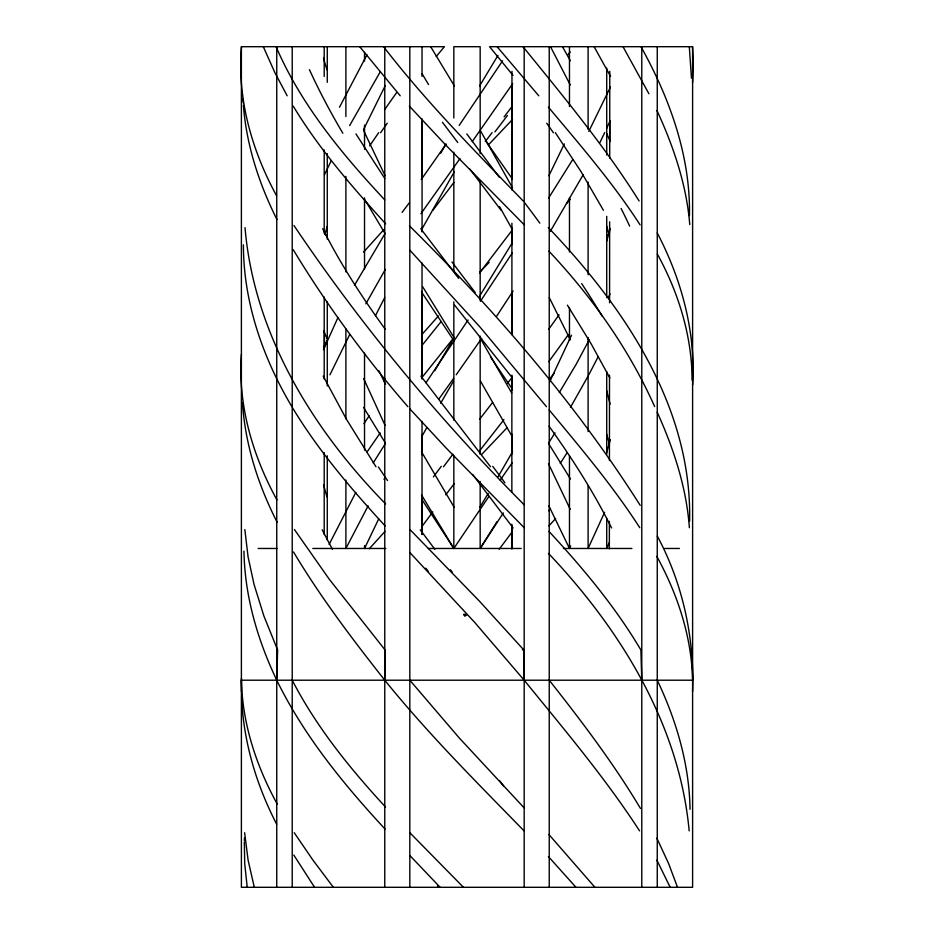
<?xml version="1.0" encoding="UTF-8"?>
<svg xmlns="http://www.w3.org/2000/svg" width="934" height="934" viewBox="0 0 934 934"><rect width="100%" height="100%" fill="white"/><g stroke="black" fill="none" stroke-linecap="round" stroke-linejoin="round"><path stroke-width="1.4" d="M276.744 887.3L276.744 46.7M292.225 887.3L292.225 46.7M384.761 887.3L384.761 46.7M409.816 887.3L409.816 46.7M511.832 548.807L511.844 524.207M511.855 492.381L511.879 375.176M511.89 334.652L511.925 223.238M511.937 189.952L511.972 71.299M609.353 548.807L609.377 521.324M609.435 460.544L609.505 375.176M609.575 302.826L609.645 221.79M609.704 158.115L609.774 71.299M243.4 244.825C243.4 302.032 262.828 357.769 291.805 406.559M524.044 830.863C476.293 781.91 427.784 733.47 384.761 680.209L385.1 649.994L329.107 579.022L294.432 529.555M689.444 215.637C690.611 155.99 669.643 98.21 640.981 46.7M692.573 691.534C694.464 637.747 682.824 583.703 657.314 536.128M244.323 841.849L244.72 863.763L247.218 887.3M385.053 829.042C343.292 783.976 303.924 735.665 276.744 680.209L277.632 649.994L263.948 616.171L254.083 584.556L248.094 556.979L244.836 529.543M241.439 678.317L241.427 691.534M244.369 840.472L244.475 837.728M689.584 521.312C692.304 407.119 623.947 306.772 548.328 227.616M241.427 354.29C237.715 405.029 252.624 455.64 276.908 499.853M692.608 384.913C695.9 332.189 681.575 279.441 657.244 232.94M241.474 46.7C237.014 98.56 251.795 150.409 276.546 195.673M692.596 82.659L693.238 62.753L692.526 46.7M325.032 234.411L327.157 226.518M610.241 228.503L606.586 241.357M610.357 439.575L606.575 452.757M608.466 297.584L609.984 293.848M323.479 349.69L337.98 317.49M610.451 87.025L588.794 131.449M609.423 542.35L606.726 548.468L606.726 518.533M604.602 512.311L588.105 548.468L588.105 485.75M571.538 335.166L549.706 381.831M610.229 120.568L606.586 128.565M363.466 129.709L385.298 85.531M564.323 143.906L548.912 175.732M329.118 544.44L355.831 492.381M548.877 505.913L569.471 548.468L570.674 545.888M604.718 132.57L599.897 142.575M324.518 174.635L331.301 160.59M329.936 374.791L349.643 334.652M339.497 107.235L366.992 54.732M378.714 518.872L364.529 548.468L364.529 545.619M589.237 339.801L576.08 364.447L559.314 392.525M598.227 356.613L588.805 374.791M375.445 315.692L384.738 297.584M609.61 232.029L606.715 237.575M588.151 375.993L570.452 407.364M323.468 347.261L327.402 340.081M354.57 285.127L384.843 233.897M365.848 303.807L385.345 269.389M349.655 125.565L380.383 71.568M583.236 174.635L550.313 231.352M421.678 229.484L454.403 171.623M421.911 436.411L426.838 427.585M440.766 153.141L446.008 143.906M512.568 451.659L498.044 476.807M434.73 370.705L454.122 337.594M368.136 505.866L345.895 548.468L345.895 480.041M440.661 403.243L453.55 381.084M479.562 85.998L497.962 55.398M512.369 242.607L479.469 296.37M488.167 493.491L479.772 507.372M572.694 159.609L548.62 198.008M495.58 523.846L496.783 521.861M494.985 524.838L480.8 547.487M373.25 462.867L385.415 443.51M554.994 432.874L548.912 442.564M383.991 479.411L385.368 477.239M502.597 60.78L459.189 125.401M513.093 291.034L496.643 316.194M566.903 453.083L560.26 463.346M503.333 512.929L480.169 548.468L480.169 481.465M421.503 494.903L453.831 548.468L488.949 496.351M363.933 423.686L369.152 415.852M480.38 301.32L512.427 252.729M468.086 319.977L425.951 382.788M369.654 145.867L378.69 132.628M512.743 83.558L472.254 141.571M548.725 510.793L550.254 508.505M367.12 451.893L380.185 432.944M481.722 338.318L456.212 374.791M420.919 213.711L459.995 158.593M568.432 334.524L548.807 361.656M421.234 179.55L445.775 144.536M500.192 480.111L512.182 462.867M559.057 314.793L548.725 329.27M438.735 399.227L453.62 378.41M421.713 526.846L432.804 511.937M512.019 532.123L499.153 549.285M512.439 229.811L479.574 272.903M432.909 210.278L453.924 182.434M443.498 466.767L452.932 454.228M504.115 116.902L511.867 106.71M445.752 494.798L454.414 483.45M485.33 141.454L492.101 132.628M479.667 419.191L492.568 402.507M479.656 450.772L503.928 419.67M507.419 383.419L511.692 377.943M567.709 55.118L570.195 51.965M421.654 377.873L453.457 338.166M383.792 380.862L385.333 378.924M440.755 322.043L421.97 345.463M554.352 373.086L549.706 378.842M436.225 56.519L444.421 46.7L241.392 46.7L241.392 887.3L692.608 887.3L692.608 46.7L489.579 46.7L513 75.397M421.736 334.734L438.408 315.984M363.536 252.157L383.711 229.752M566.564 203.507L570.324 199.246M369.292 548.748L385.053 531.376M555.613 518.557L548.923 525.877M512.521 119.447L488.354 144.945M506.999 427.784L481.816 454.309M479.644 272.214L489.183 262.349M258.123 548.468L277.048 548.468M312.773 548.468L385.777 548.468M428.344 548.468L521.207 548.468M563.377 548.468L631.921 548.468M664.518 548.468L679.427 548.468M463.649 614.339L465.436 614.339M464.77 615.389L466.451 615.389M639.568 830.863C605.08 777.73 564.066 729.279 524.184 680.209L523.846 649.994L522.351 649.854M463.451 887.3L409.816 832.708M524.184 527.71L445.822 447.701L409.617 408.637M409.956 529.543L479.516 601.239L523.846 649.994M523.192 200.997C474.986 151.145 425.986 101.736 383.594 46.7M524.476 225.071L446.51 145.844L409.361 106.126M409.431 225.841C495.417 310.952 575.309 402.998 640.199 505.364M440.124 887.3L409.944 855.602M524.056 504.815L521.452 502.048C437.322 417.148 360.652 324.658 293.941 225.491M409.839 552.508L474.962 622.709L524.184 680.209M524.161 807.91L459.038 737.708L409.816 680.209M384.82 199.934C341.996 154.122 301.098 104.783 276.067 46.7M385.614 503.893C312.4 429.29 253.885 333.742 245.023 227.616M548.386 856.525L575.951 887.3M409.898 250.242L479.936 326.97L546.495 406.71M548.503 553.43C620.468 629.353 679.45 724.749 689.164 830.863M385.497 806.988C349.865 768.39 316.428 727.061 292.225 680.209M548.947 531.376C582.933 568.129 615.343 606.785 640.887 649.994L641.775 680.209M385.077 525.877C351.242 488.961 318.412 450.667 292.47 407.679M548.923 834.529L594.911 887.3M548.888 251.141C592.074 296.965 628.897 348.966 654.641 406.559M385.649 223.821C352.153 186.847 319.136 148.95 293.241 106.126M400.219 95.805L359.718 46.7M407.913 406.71C365.381 357.745 326.842 305.161 293.229 249.705M538.778 95.805L497.11 46.7M548.375 107.153C580.353 145.26 613.054 183.029 640.105 224.896M549.157 409.921C580.773 448.051 612.891 486.007 639.778 527.71M522.982 46.7C563.587 96.634 604.835 146.393 639.113 200.997M512.346 377.873L454.601 305.138M549.239 680.209C581.73 721.41 613.556 763.347 640.479 808.459M384.761 680.209C352.27 639.008 320.444 597.071 293.521 551.959M454.426 272.903L458.699 278.39M453.574 271.806L420.744 228.702M420.895 376.133L490.502 466.767M333.356 887.3L312.948 860.132L294.222 832.708M472.627 474.402L513.14 527.99M450.48 569.798L452.219 572.075M469.895 169.112L501.091 210.278M466.778 133.924L499.433 177.448M434.847 549.285L420.277 529.823M437.474 885.549L438.77 887.3M499.667 780.777L503.905 786.51M425.881 568.176L428.414 571.608M385.275 329.27C362.042 297.304 340.536 263.995 322.697 228.702M549.075 426.289C572.297 458.629 593.826 492.311 611.583 527.99M485.4 140.509L512.089 178.569M555.31 132.628L580.843 171.331L603.411 210.278M453.539 340.151L421.503 291.968M384.855 178.557L355.947 133.924M512.404 389.186L493.724 361.68M314.56 887.3L293.801 855.054M490.619 357.068L493.105 360.757M422.098 499.818L453.165 547.452M375.982 466.767L346.397 419.191L323.211 376.133M567.393 305.138L591.012 343.607L609.82 377.873M548.585 443.51L570.487 479.037M385.088 442.564L363.548 407.364M453.936 337.349L422.612 286.645M430.679 46.7L454.438 85.998M454.228 507.372L421.432 451.659M384.878 233.313L365.066 200.004M480.613 338.808L511.68 392.992M422.075 73.716L428.543 84.55M623.013 46.7L648.896 93.739M594.106 46.7L610.579 76.401M480.45 381.084L512.089 436.411M480.38 130.585L512.451 187.687M287.17 95.805L275.016 72.934L263.295 46.7M562.466 46.7L570.37 60.78M550.511 46.7L570.289 85.006M499.55 206.659L512.322 229.484M332.399 549.285L322.183 529.835M656.8 556.372C677.629 594.304 691.65 636.684 692.608 680.209L241.392 680.209C242.35 723.733 256.371 766.102 277.2 804.034M656.894 860.156L670.168 887.3M657.338 254.036C678.539 292.599 692.001 336.007 692.117 380.231M549.262 297.584L570.3 339.754M385.088 175.732L363.653 130.585M276.686 824.278C256.395 784.957 243.33 741.561 241.614 697.196M656.859 838.183L668.592 863.518L677.512 887.3M385.532 384.318L378.865 370.705M277.141 522.234C258.216 485.131 245.175 444.584 242.49 402.858M548.48 463.708L570.254 509.357M276.943 219.525C259.127 183.881 246.436 145.249 243.412 105.355M385.053 425.379L363.676 378.632M657.256 680.209C676.414 720.511 689.35 764.432 690.028 809.288M276.744 680.209C257.586 639.907 244.65 595.974 243.972 551.118M656.941 110.492C673.554 146.533 686.572 184.839 689.759 224.627M326.97 338.318L323.631 330.963M657.197 412.163C673.694 448.694 686.478 487.513 689.374 527.71M606.715 133.457L610.241 141.513M326.923 69.805L323.479 58.177M606.668 434.205L609.482 444.129M326.935 496.911L323.573 484.863M324.834 232.403L325.557 234.994M606.843 226.518L608.968 234.411M254.305 887.3L248.094 860.132L244.626 832.708M606.633 390.517L610.147 404.165M689.315 46.7L691.464 78.152M242.957 98.911L243.214 102.775M242.233 398.363L242.093 395.362M422.051 121.945L422.063 178.382M422.075 227.581L422.075 231.912L422.028 118.816M422.098 291.245L422.121 378.06M422.133 434.497L422.133 454.753M422.145 498.172L422.156 534.341M324.448 331.757L324.472 347.682M657.256 46.7L657.256 887.3M641.775 46.7L641.775 887.3M609.797 121.642L609.797 140.03M606.726 68.077L606.726 155.032M606.726 216.326L606.726 297.584M606.726 371.709L606.726 454.391M588.105 46.7L588.105 129.382M588.105 182.118L588.105 274.771M588.105 337.501L588.105 431.578M569.471 46.7L569.471 106.569M569.471 197.798L569.471 251.97M569.471 307.566L569.471 340.35M569.471 455.815L569.471 548.468M549.239 46.7L549.239 887.3M524.184 46.7L524.184 887.3M511.972 86.29L511.972 179.62M511.972 227.698L511.972 244.673M511.972 292.751L511.972 333.753M511.972 376.18L511.972 390.319M511.972 434.158L511.972 453.959M511.972 526.076L511.972 548.702M480.169 153.608L480.169 46.7L453.831 46.7L453.831 117.976M480.169 180.694L480.169 300.433M480.169 336.077L480.169 454.391M453.831 152.184L453.831 271.922M453.831 301.857L453.831 420.172M453.831 455.815L453.831 548.468M422.028 46.7L422.028 76.401M422.028 263.049L422.028 379.006M422.028 421.432L422.028 534.552M364.529 52.397L364.529 60.955M364.529 125.098L364.529 149.335M364.529 197.798L364.529 269.074M364.529 353.18L364.529 450.106M345.895 46.7L345.895 116.552M345.895 176.421L345.895 271.922M345.895 328.943L345.895 418.747M327.274 46.7L327.274 82.332M327.274 153.608L327.274 239.139M327.274 301.857L327.274 385.964M327.274 455.815L327.274 539.91M324.203 46.7L324.203 76.401M324.203 149.93L324.203 233.36M324.203 296.989L324.203 379.006M324.203 452.535L324.203 534.552M492.708 466.323A461.046 73.167 52.5 0 1 504.932 482.796M387.528 480.52A461.046 153.106 50.4 0 1 378.41 466.953M463.778 614.911A13.508 1.705 50.1 0 1 465.015 616.288M380.582 132.756A531.329 211.539 -48.1 0 1 387.271 123.23M384.808 109.476A441.852 212.041 -46.6 0 1 396.483 92.84M402.11 212.392A458.512 137.31 -50.8 0 1 409.162 203.005M507.454 115.466A531.341 42.182 -52.1 0 1 494.927 131.881M433.411 476.912A461.046 73.167 -52.5 0 1 441.292 466.323M621.087 208.492A458.174 309.971 34.9 0 1 629.633 226.121M546.729 123.23A531.329 211.539 48.1 0 1 553.418 132.756M524.838 203.005A458.512 137.31 50.8 0 1 539.84 223.156M581.649 283.551A458.512 137.31 50.8 0 1 602.395 316.404M442.436 122.272A441.852 6.059 52.9 0 1 457.753 142.517M475.208 292.494A458.512 88.041 52 0 1 451.963 261.94M342.848 133.247A441.852 202.246 47.3 0 1 309.423 69.653"/></g></svg>
